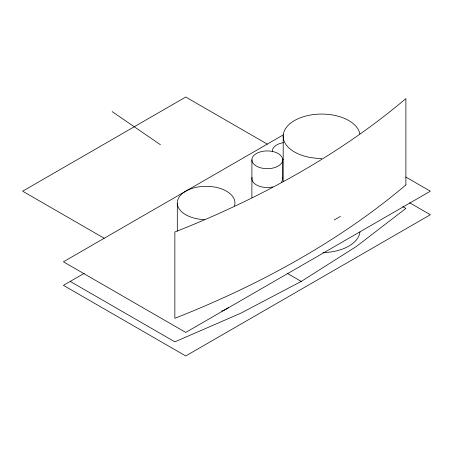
<?xml version="1.0" encoding="UTF-8"?>
<svg xmlns="http://www.w3.org/2000/svg" width="453" height="453" viewBox="0 0 453 453"><rect width="100%" height="100%" fill="white"/><g stroke="black" fill="none" stroke-linecap="round" stroke-linejoin="round"><path stroke-width="0.68" d="M70.215 281.421L174.858 341.839L240.509 313.346L301.245 281.421L356.534 246.358L405.888 208.454L402.83 206.687M283.578 134.7L63.42 261.806L185.73 332.423L430.35 191.194L405.888 177.072M84.213 273.34L63.42 285.345L185.73 355.962L430.35 214.733L409.557 202.729M334.337 219.926L340.452 216.398M267.27 144.116L185.73 97.038L22.65 191.194L104.19 238.267M287.185 273.306L301.245 281.421M112.151 111.585L160.413 144.722M283.193 136.268L283.193 181.46M282.644 159.807A15.374 8.879 0 0 1 259.58 167.497A15.374 8.879 0 0 1 259.58 152.117A15.374 8.879 0 0 1 282.644 159.807L282.644 178.641M251.896 159.807L251.896 197.706M177.304 203.505L177.304 231.041M359.971 232.004A38.437 22.191 0 0 1 323 252.598M321.63 158.459A38.437 22.191 0 0 1 283.216 137.032A38.437 22.191 0 0 1 318.98 114.128A38.437 22.191 0 0 1 359.863 133.975M282.491 177.372A15.374 8.879 0 0 1 281.256 182.327M272.644 186.953A15.374 8.879 0 0 1 252.049 177.372M204.309 219.575A28.828 16.642 0 0 1 177.434 201.262A28.828 16.642 0 0 1 210.192 186.483A28.828 16.642 0 0 1 234.467 205.968M283.323 159.694A15.374 8.879 0 0 1 282.281 159.496M272.321 151.812A15.374 8.879 0 0 1 283.323 142.661M228.776 307.406A28.828 16.642 0 0 1 221.698 311.115M405.888 184.915L405.888 98.607A875.553 505.497 0 0 1 174.858 231.993L174.858 318.3A875.553 505.497 0 0 0 405.888 184.915"/></g></svg>
